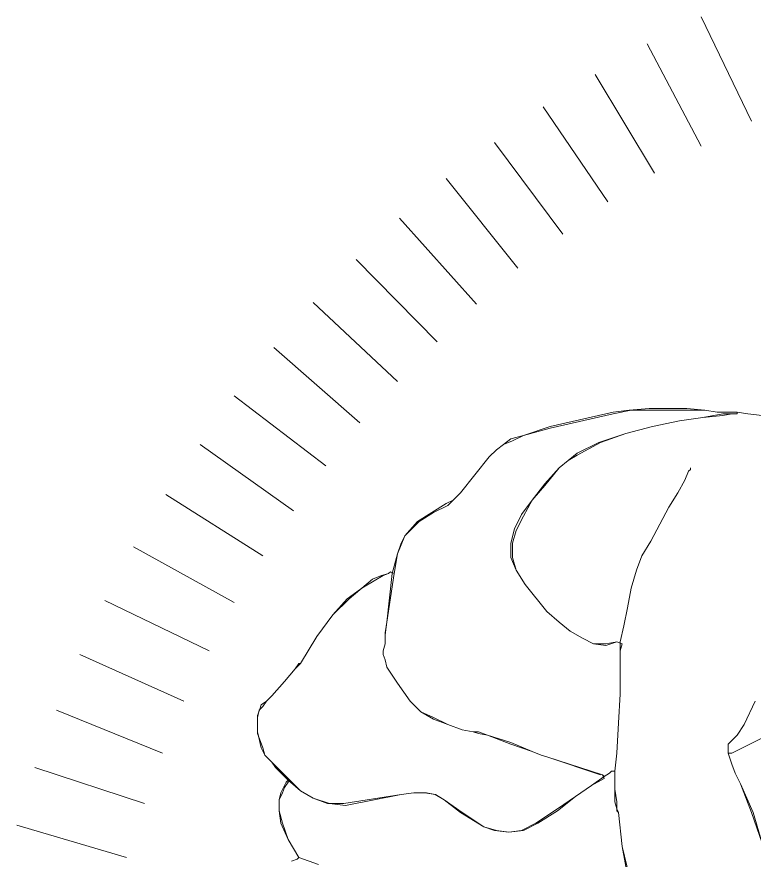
# Model space of a CAD drawing. Header units: centimetres. Extents: x -2268 to 4168, y -1681 to 1458.
# Drawn here: x 2401.164 to 2405.487, y 87.65 to 92.595 of the extents above; entities that cross this region are included whole.
import ezdxf

# ---------------------------------------------------------------- set-up
doc = ezdxf.new("R2010")
doc.units = ezdxf.units.CM
doc.layers.add('PDF72_Geometry', color=7, linetype='Continuous')

msp = doc.modelspace()

# ---------------------------------------------------------------- linework, layer by layer
at = {"layer": 'PDF72_Geometry', "lineweight": 9}
for points in [[(2405.1761, 92.5949), (2405.471, 91.9841)], [(2404.8602, 92.437), (2405.1761, 91.8367)], [(2404.5548, 92.2579), (2404.9023, 91.6787)], [(2404.2493, 92.0683), (2404.6285, 91.5102)], [(2403.965, 91.8577), (2404.3652, 91.3206)], [(2403.6806, 91.6471), (2404.1019, 91.1205)], [(2403.4068, 91.4154), (2403.8597, 90.9099)], [(2403.1541, 91.1732), (2403.628, 90.6887)], [(2402.9013, 90.9204), (2403.3963, 90.457)], [(2402.6696, 90.6571), (2403.1751, 90.2148)], [(2402.4379, 90.3728), (2402.975, 89.962)], [(2404.5864, 88.1506), (2404.2704, 88.2559), (2404.2388, 88.2665), (2404.1862, 88.2875), (2404.0598, 88.3402), (2403.9229, 88.3823), (2403.8702, 88.4034), (2403.8386, 88.4034), (2403.7754, 88.4139), (2403.6912, 88.4455), (2403.6069, 88.4876), (2403.5332, 88.5192), (2403.5016, 88.5508), (2403.47, 88.5824), (2403.3963, 88.6877), (2403.3331, 88.7825), (2403.3226, 88.8246), (2403.312, 88.8562), (2403.312, 88.8773), (2403.3226, 88.9194), (2403.3226, 88.9826), (2403.3331, 89.0458), (2403.3647, 89.3302), (2403.3963, 89.446), (2403.4174, 89.5092), (2403.4384, 89.5513), (2403.5121, 89.6356), (2403.5964, 89.6882), (2403.6806, 89.7409), (2403.7228, 89.7619), (2403.7649, 89.8041), (2403.8492, 89.9094), (2403.9334, 90.0147), (2403.9755, 90.0568), (2404.0177, 90.0884), (2404.0598, 90.12), (2404.1335, 90.1411), (2404.2915, 90.1937), (2404.6601, 90.278), (2404.7549, 90.2885), (2404.8707, 90.2991), (2405.0919, 90.2991), (2405.1972, 90.2885), (2405.2709, 90.278), (2405.3236, 90.278), (2405.3446, 90.278), (2405.3552, 90.278), (2405.3868, 90.278), (2405.4499, 90.2675), (2405.5342, 90.2569)], [(2404.6811, 88.93), (2404.618, 88.9194), (2404.5442, 88.9194), (2404.481, 88.951), (2404.4073, 88.9931), (2404.3441, 89.0458), (2404.2704, 89.109), (2404.144, 89.267), (2404.0914, 89.3512), (2404.0598, 89.4249), (2404.0598, 89.5092), (2404.0808, 89.5934), (2404.123, 89.6777), (2404.1862, 89.7619), (2404.2599, 89.8567), (2404.3441, 89.9515), (2404.3968, 89.9936), (2404.4494, 90.0358), (2404.5758, 90.099), (2404.7338, 90.1516), (2404.8918, 90.1937), (2405.0497, 90.2253), (2405.1867, 90.2464), (2405.3025, 90.2675), (2405.3446, 90.2675), (2405.3868, 90.2675)], [(2404.7549, 87.5609), (2404.7127, 87.7294), (2404.6917, 87.9295), (2404.6811, 87.94), (2404.6811, 87.9927), (2404.6706, 88.0664), (2404.6706, 88.1717), (2404.6811, 88.277), (2404.6917, 88.456), (2404.7022, 88.6245), (2404.7022, 88.6983), (2404.7022, 88.772), (2404.7022, 88.8141), (2404.7022, 88.8457), (2404.7022, 88.8773), (2404.7127, 88.9194), (2404.6811, 88.93), (2404.618, 88.9089), (2404.5442, 88.9194), (2404.481, 88.951), (2404.4073, 88.9931), (2404.3441, 89.0458), (2404.2704, 89.109), (2404.144, 89.267), (2404.0914, 89.3512), (2404.0703, 89.4249), (2404.0703, 89.5092), (2404.0914, 89.5829), (2404.1335, 89.6672), (2404.1862, 89.7619), (2404.2599, 89.8462), (2404.3441, 89.9515), (2404.3968, 89.9936), (2404.4494, 90.0252), (2404.5864, 90.099), (2404.7338, 90.1516), (2404.8918, 90.1937), (2405.0497, 90.2253), (2405.1867, 90.2464), (2405.3025, 90.2569), (2405.3552, 90.2675), (2405.3868, 90.2675), (2405.3868, 90.278), (2405.4499, 90.2675), (2405.5342, 90.2569)], [(2402.2378, 90.0884), (2402.7855, 89.6988)], [(2405.1129, 89.9515), (2405.1129, 89.941), (2405.1024, 89.9305), (2405.0813, 89.8778), (2405.0392, 89.8041), (2404.9866, 89.7198), (2404.8812, 89.5197), (2404.8286, 89.4355), (2404.797, 89.3512), (2404.7654, 89.2459), (2404.7443, 89.1301), (2404.7233, 89.0247), (2404.7022, 88.93), (2404.7022, 88.8773), (2404.7022, 88.8457), (2404.7022, 88.8141), (2404.7022, 88.772), (2404.7022, 88.7088), (2404.7022, 88.6245), (2404.6917, 88.456), (2404.6811, 88.277), (2404.6706, 88.1717), (2404.6706, 88.0664), (2404.6706, 87.9927), (2404.6811, 87.9505), (2404.6917, 87.9295), (2404.7127, 87.7294), (2404.7443, 87.5609)], [(2402.0377, 89.7935), (2402.6064, 89.4355)], [(2401.8481, 89.4881), (2402.4379, 89.1617)], [(2404.6495, 88.1717), (2404.639, 88.1612), (2404.6074, 88.1401), (2404.5337, 88.0874), (2404.4389, 88.0242), (2404.3336, 87.9505), (2404.2072, 87.8663), (2404.123, 87.8241), (2404.0492, 87.8136), (2403.965, 87.8241), (2403.9018, 87.8452), (2403.7649, 87.9295), (2403.6701, 88.0032), (2403.6175, 88.0348), (2403.5543, 88.0453), (2403.4911, 88.0453), (2403.4174, 88.0348), (2403.0804, 87.9821), (2402.9856, 87.9821), (2402.9013, 88.0137), (2402.8276, 88.0558), (2402.7539, 88.119), (2402.6802, 88.1928), (2402.6591, 88.2243), (2402.638, 88.2454), (2402.617, 88.2665), (2402.5959, 88.3086), (2402.5748, 88.4034), (2402.5748, 88.4982), (2402.5854, 88.5298), (2402.5959, 88.5614), (2402.6275, 88.5824), (2402.6591, 88.614), (2402.7328, 88.6983), (2402.796, 88.772), (2402.8171, 88.8036), (2402.8276, 88.8036), (2402.9224, 88.9616), (2403.0172, 89.0879), (2403.1014, 89.1827), (2403.1857, 89.2459), (2403.2489, 89.2986), (2403.3015, 89.3196), (2403.3436, 89.3302), (2403.3542, 89.3407)], [(2401.6797, 89.1722), (2402.2905, 88.8773)], [(2405.3552, 88.277), (2405.629, 88.4139), (2405.8501, 88.5298), (2405.8712, 88.5298), (2405.9028, 88.5508), (2405.966, 88.5719), (2406.0397, 88.5929), (2406.2082, 88.6561), (2406.3557, 88.7193), (2406.4083, 88.7404), (2406.4399, 88.7615), (2406.461, 88.772), (2406.4715, 88.7825), (2406.482, 88.8352), (2406.482, 88.8984), (2406.482, 88.951), (2406.482, 88.9721)], [(2401.5322, 88.8562), (2402.143, 88.5824)], [(2405.629, 88.4139), (2405.3552, 88.277), (2405.3341, 88.277), (2405.3341, 88.3086), (2405.3341, 88.3297), (2405.3446, 88.3402), (2405.3868, 88.3823), (2405.4289, 88.4455), (2405.4921, 88.5824)], [(2405.4921, 88.5824), (2405.4289, 88.4455), (2405.3868, 88.3823), (2405.3446, 88.3402), (2405.3341, 88.3297), (2405.3341, 88.3086), (2405.3341, 88.277), (2405.3552, 88.2138), (2405.3762, 88.1612), (2405.4078, 88.098), (2405.4815, 87.9295), (2405.5342, 87.7504)], [(2405.4921, 88.5824), (2405.4289, 88.4455), (2405.3868, 88.3823), (2405.3446, 88.3402), (2405.3341, 88.3297), (2405.3341, 88.3086), (2405.3341, 88.277), (2405.3552, 88.2138), (2405.3762, 88.1612), (2405.4078, 88.098), (2405.471, 87.9295), (2405.5342, 87.7504)], [(2401.3953, 88.5298), (2402.0167, 88.277)], [(2401.2689, 88.1928), (2401.9114, 87.9821)], [(2402.9329, 87.624), (2402.817, 87.6662), (2402.7538, 87.7715), (2402.7222, 87.8663), (2402.7012, 87.94), (2402.7012, 88.0032), (2402.7222, 88.0453), (2402.7328, 88.0769), (2402.7538, 88.1085), (2402.7644, 88.119), (2402.8276, 88.0558), (2402.9013, 88.0137), (2402.9961, 87.9821), (2403.0908, 87.9716), (2403.4173, 88.0348), (2403.491, 88.0453), (2403.5648, 88.0453), (2403.6174, 88.0348), (2403.6701, 88.0032), (2403.7754, 87.9295), (2403.9018, 87.8452), (2403.9755, 87.8241), (2404.0492, 87.8136), (2404.1335, 87.8241), (2404.2177, 87.8663), (2404.3336, 87.94), (2404.4389, 88.0242), (2404.5337, 88.0874), (2404.6074, 88.1401), (2404.639, 88.1612), (2404.6495, 88.1717), (2404.6706, 88.1717), (2404.6706, 88.0664), (2404.6811, 87.9927), (2404.6811, 87.94), (2404.6916, 87.9295), (2404.7127, 87.7294), (2404.7548, 87.5609)], [(2402.7644, 88.119), (2402.7539, 88.119), (2402.7433, 88.1085), (2402.7328, 88.0874), (2402.7117, 88.0453), (2402.7012, 88.0032), (2402.7012, 87.94), (2402.7117, 87.8663), (2402.7539, 87.7715), (2402.8171, 87.6662)], [(2401.1636, 87.8557), (2401.806, 87.6662)], [(2402.9329, 87.624), (2402.817, 87.6662), (2402.8065, 87.6556), (2402.7749, 87.6451)]]:
    msp.add_lwpolyline(points, dxfattribs=at)
for points in [[(2403.312, 88.8562), (2403.312, 88.8773), (2403.3226, 88.9194), (2403.3226, 88.9721), (2403.3331, 89.0458), (2403.3752, 89.3302), (2403.3963, 89.446), (2403.4174, 89.4987), (2403.4384, 89.5513), (2403.5227, 89.6356), (2403.6069, 89.6882), (2403.6912, 89.7304), (2403.7228, 89.7619), (2403.7649, 89.8041), (2403.8492, 89.9094), (2403.9334, 90.0147), (2403.9755, 90.0568), (2404.0177, 90.0884), (2404.0703, 90.1095), (2404.1335, 90.1411), (2404.2915, 90.1832), (2404.6601, 90.2675), (2404.7654, 90.2885), (2404.8707, 90.2885), (2405.0919, 90.2885), (2405.1972, 90.2885), (2405.2709, 90.278), (2405.3236, 90.278), (2405.3446, 90.278), (2405.3552, 90.278), (2405.3868, 90.278), (2405.3868, 90.2675), (2405.3552, 90.2675), (2405.3025, 90.2569), (2405.1867, 90.2464), (2405.0497, 90.2253), (2404.8918, 90.1937), (2404.7338, 90.1516), (2404.5864, 90.099), (2404.4494, 90.0252), (2404.3968, 89.9936), (2404.3441, 89.9515), (2404.2599, 89.8462), (2404.1862, 89.7619), (2404.1335, 89.6672), (2404.0914, 89.5829), (2404.0703, 89.5092), (2404.0703, 89.4249), (2404.0914, 89.3512), (2404.144, 89.267), (2404.2704, 89.109), (2404.3441, 89.0458), (2404.4073, 88.9931), (2404.481, 88.951), (2404.5442, 88.9194), (2404.618, 88.9089), (2404.6811, 88.93), (2404.7127, 88.9194), (2404.7022, 88.8773), (2404.7022, 88.8457), (2404.7022, 88.8141), (2404.7022, 88.772), (2404.7022, 88.6983), (2404.7022, 88.6245), (2404.6917, 88.456), (2404.6811, 88.277), (2404.6706, 88.1717), (2404.6495, 88.1717), (2404.639, 88.1612), (2404.6074, 88.1401), (2404.5969, 88.1506), (2404.2704, 88.2559), (2404.2388, 88.2665), (2404.1862, 88.2875), (2404.0598, 88.3297), (2403.9229, 88.3823), (2403.8702, 88.3929), (2403.8386, 88.4034), (2403.7754, 88.4139), (2403.6912, 88.4455), (2403.6069, 88.4771), (2403.5332, 88.5192), (2403.5016, 88.5508), (2403.47, 88.5824), (2403.3963, 88.6877), (2403.3331, 88.7825), (2403.3226, 88.8246)], [(2402.638, 88.2454), (2402.6169, 88.2665), (2402.6064, 88.3086), (2402.5748, 88.3929), (2402.5748, 88.4876), (2402.5853, 88.5298), (2402.6064, 88.5508), (2402.6275, 88.5824), (2402.6591, 88.614), (2402.7328, 88.6983), (2402.796, 88.772), (2402.817, 88.793), (2402.8276, 88.8036), (2402.9223, 88.9616), (2403.0171, 89.0879), (2403.1119, 89.1827), (2403.1856, 89.2459), (2403.2594, 89.288), (2403.312, 89.3196), (2403.3436, 89.3302), (2403.3541, 89.3407), (2403.3752, 89.3302), (2403.3331, 89.0458), (2403.3225, 88.9721), (2403.3225, 88.9194), (2403.312, 88.8773), (2403.312, 88.8562), (2403.3225, 88.8246), (2403.3331, 88.7825), (2403.3963, 88.6877), (2403.47, 88.5824), (2403.5016, 88.5508), (2403.5332, 88.5192), (2403.6069, 88.4771), (2403.6911, 88.4455), (2403.7754, 88.4139), (2403.8386, 88.4034), (2403.8702, 88.3929), (2403.9228, 88.3823), (2404.0597, 88.3297), (2404.1861, 88.2875), (2404.2388, 88.2665), (2404.2704, 88.2559), (2404.5969, 88.1506), (2404.6074, 88.1296), (2404.5337, 88.0874), (2404.4389, 88.0242), (2404.3336, 87.94), (2404.2177, 87.8663), (2404.1335, 87.8241), (2404.0492, 87.8136), (2403.9755, 87.8241), (2403.9018, 87.8452), (2403.7754, 87.9295), (2403.6701, 88.0032), (2403.6174, 88.0348), (2403.5648, 88.0453), (2403.491, 88.0453), (2403.4173, 88.0348), (2403.0908, 87.9716), (2402.9961, 87.9821), (2402.9013, 88.0137), (2402.8276, 88.0558), (2402.7644, 88.119), (2402.6906, 88.1928), (2402.6591, 88.2243)]]:
    msp.add_lwpolyline(points, close=True, dxfattribs=at)

doc.saveas('drawing.dxf')
